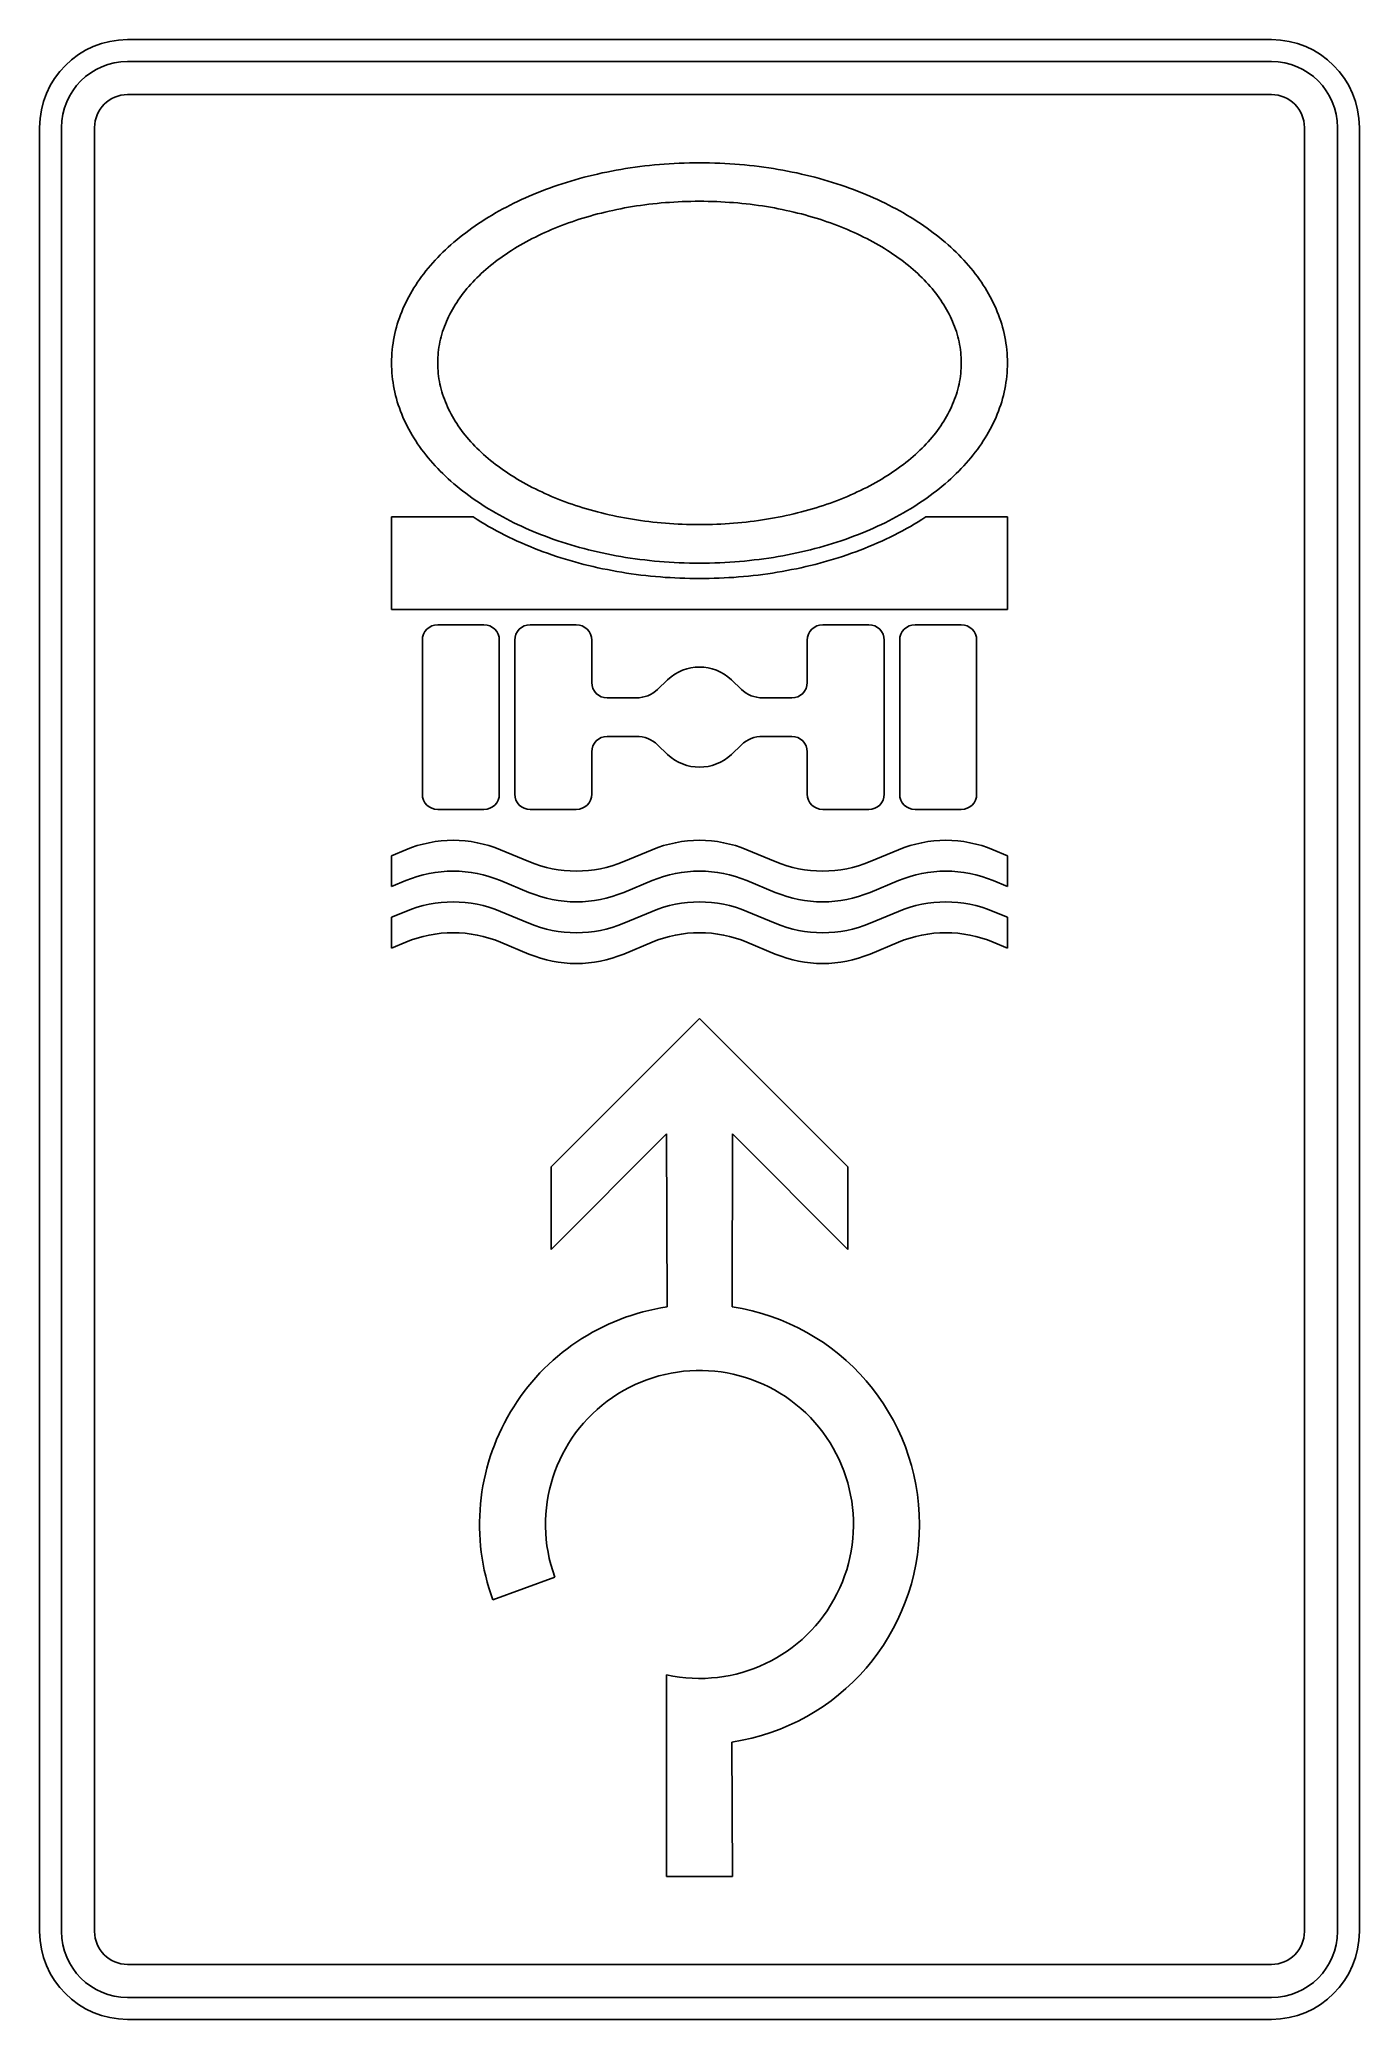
# Model space of a CAD drawing. Extents: x 0 to 600, y 0 to 900.
import ezdxf

# ---------------------------------------------------------------- set-up
doc = ezdxf.new("R2010")
doc.units = 0
doc.header["$LTSCALE"] = 25
doc.linetypes.add('AUSGEZOGEN', pattern=[0])
doc.layers.get('0').update_dxf_attribs({"linetype": 'AUSGEZOGEN'})

msp = doc.modelspace()

# ---------------------------------------------------------------- linework, layer by layer
for p, q in [((40, 900), (560, 900)), ((40, 890), (560, 890)), ((40, 875), (560, 875)), ((0, 40), (0, 860)), ((10, 40), (10, 860)), ((25, 40), (25, 860)), ((575, 860), (575, 40)), ((590, 860), (590, 40)), ((600, 860), (600, 40)), ((247.52, 837.39), (245.51, 836.85)), ((249.56, 837.91), (247.52, 837.39)), ((251.61, 838.42), (249.56, 837.91)), ((253.67, 838.9), (251.61, 838.42)), ((255.75, 839.36), (253.67, 838.9)), ((257.84, 839.8), (255.75, 839.36)), ((259.95, 840.22), (257.84, 839.8)), ((262.07, 840.62), (259.95, 840.22)), ((264.21, 841), (262.07, 840.62)), ((266.36, 841.36), (264.21, 841)), ((268.52, 841.69), (266.36, 841.36)), ((270.69, 842), (268.52, 841.69)), ((272.88, 842.29), (270.69, 842)), ((275.08, 842.56), (272.88, 842.29)), ((277.29, 842.81), (275.08, 842.56)), ((279.51, 843.03), (277.29, 842.81)), ((281.75, 843.23), (279.51, 843.03)), ((283.99, 843.41), (281.75, 843.23)), ((286.25, 843.57), (283.99, 843.41)), ((288.52, 843.7), (286.25, 843.57)), ((290.79, 843.81), (288.52, 843.7)), ((293.08, 843.89), (290.79, 843.81)), ((295.38, 843.95), (293.08, 843.89)), ((297.68, 843.99), (295.38, 843.95)), ((300, 844), (297.68, 843.99)), ((302.32, 843.99), (300, 844)), ((300, 844), (300, 844)), ((304.62, 843.95), (302.32, 843.99)), ((306.92, 843.89), (304.62, 843.95)), ((309.21, 843.81), (306.92, 843.89)), ((311.48, 843.7), (309.21, 843.81)), ((313.75, 843.57), (311.48, 843.7)), ((316.01, 843.41), (313.75, 843.57)), ((318.25, 843.23), (316.01, 843.41)), ((320.49, 843.03), (318.25, 843.23)), ((322.71, 842.81), (320.49, 843.03)), ((324.92, 842.56), (322.71, 842.81)), ((327.12, 842.29), (324.92, 842.56)), ((329.31, 842), (327.12, 842.29)), ((331.48, 841.69), (329.31, 842)), ((333.64, 841.36), (331.48, 841.69)), ((335.79, 841), (333.64, 841.36)), ((337.93, 840.62), (335.79, 841)), ((340.05, 840.22), (337.93, 840.62)), ((342.16, 839.8), (340.05, 840.22)), ((344.25, 839.36), (342.16, 839.8)), ((346.33, 838.9), (344.25, 839.36)), ((348.39, 838.42), (346.33, 838.9)), ((350.44, 837.91), (348.39, 838.42)), ((352.48, 837.39), (350.44, 837.91)), ((354.49, 836.85), (352.48, 837.39)), ((220.83, 828.06), (219.07, 827.26)), ((222.62, 828.85), (220.83, 828.06)), ((224.43, 829.62), (222.62, 828.85)), ((226.25, 830.37), (224.43, 829.62)), ((228.1, 831.1), (226.25, 830.37)), ((229.96, 831.81), (228.1, 831.1)), ((231.84, 832.51), (229.96, 831.81)), ((233.74, 833.18), (231.84, 832.51)), ((235.66, 833.84), (233.74, 833.18)), ((237.6, 834.48), (235.66, 833.84)), ((239.55, 835.1), (237.6, 834.48)), ((241.52, 835.7), (239.55, 835.1)), ((243.5, 836.29), (241.52, 835.7)), ((245.51, 836.85), (243.5, 836.29)), ((356.5, 836.29), (354.49, 836.85)), ((358.48, 835.7), (356.5, 836.29)), ((360.45, 835.1), (358.48, 835.7)), ((362.4, 834.48), (360.45, 835.1)), ((364.34, 833.84), (362.4, 834.48)), ((366.26, 833.18), (364.34, 833.84)), ((368.16, 832.51), (366.26, 833.18)), ((370.04, 831.81), (368.16, 832.51)), ((371.9, 831.1), (370.04, 831.81)), ((373.75, 830.37), (371.9, 831.1)), ((375.57, 829.62), (373.75, 830.37)), ((377.38, 828.85), (375.57, 829.62)), ((379.17, 828.06), (377.38, 828.85)), ((380.93, 827.26), (379.17, 828.06)), ((204.09, 819.29), (202.54, 818.33)), ((205.67, 820.24), (204.09, 819.29)), ((207.27, 821.18), (205.67, 820.24)), ((208.89, 822.09), (207.27, 821.18)), ((210.53, 823), (208.89, 822.09)), ((212.2, 823.88), (210.53, 823)), ((213.88, 824.75), (212.2, 823.88)), ((215.59, 825.61), (213.88, 824.75)), ((217.32, 826.44), (215.59, 825.61)), ((219.07, 827.26), (217.32, 826.44)), ((248.62, 819.31), (246.96, 818.81)), ((250.29, 819.8), (248.62, 819.31)), ((251.98, 820.27), (250.29, 819.8)), ((253.68, 820.72), (251.98, 820.27)), ((255.4, 821.16), (253.68, 820.72)), ((257.12, 821.58), (255.4, 821.16)), ((258.87, 821.99), (257.12, 821.58)), ((260.62, 822.38), (258.87, 821.99)), ((262.39, 822.75), (260.62, 822.38)), ((264.17, 823.11), (262.39, 822.75)), ((265.96, 823.45), (264.17, 823.11)), ((267.76, 823.77), (265.96, 823.45)), ((269.58, 824.08), (267.76, 823.77)), ((271.4, 824.36), (269.58, 824.08)), ((273.24, 824.63), (271.4, 824.36)), ((275.09, 824.89), (273.24, 824.63)), ((276.95, 825.12), (275.09, 824.89)), ((278.82, 825.34), (276.95, 825.12)), ((280.7, 825.54), (278.82, 825.34)), ((282.59, 825.72), (280.7, 825.54)), ((284.49, 825.88), (282.59, 825.72)), ((286.4, 826.02), (284.49, 825.88)), ((288.31, 826.15), (286.4, 826.02)), ((290.24, 826.26), (288.31, 826.15)), ((292.18, 826.34), (290.24, 826.26)), ((294.12, 826.41), (292.18, 826.34)), ((296.07, 826.46), (294.12, 826.41)), ((298.03, 826.49), (296.07, 826.46)), ((300, 826.5), (298.03, 826.49)), ((301.97, 826.49), (300, 826.5)), ((300, 826.5), (300, 826.5)), ((303.93, 826.46), (301.97, 826.49)), ((305.88, 826.41), (303.93, 826.46)), ((307.82, 826.34), (305.88, 826.41)), ((309.76, 826.26), (307.82, 826.34)), ((311.69, 826.15), (309.76, 826.26)), ((313.6, 826.02), (311.69, 826.15)), ((315.51, 825.88), (313.6, 826.02)), ((317.41, 825.72), (315.51, 825.88)), ((319.3, 825.54), (317.41, 825.72)), ((321.18, 825.34), (319.3, 825.54)), ((323.05, 825.12), (321.18, 825.34)), ((324.91, 824.89), (323.05, 825.12)), ((326.76, 824.63), (324.91, 824.89)), ((328.6, 824.36), (326.76, 824.63)), ((330.42, 824.08), (328.6, 824.36)), ((332.24, 823.77), (330.42, 824.08)), ((334.04, 823.45), (332.24, 823.77)), ((335.83, 823.11), (334.04, 823.45)), ((337.61, 822.75), (335.83, 823.11)), ((339.38, 822.38), (337.61, 822.75)), ((341.13, 821.99), (339.38, 822.38)), ((342.88, 821.58), (341.13, 821.99)), ((344.6, 821.16), (342.88, 821.58)), ((346.32, 820.72), (344.6, 821.16)), ((348.02, 820.27), (346.32, 820.72)), ((349.71, 819.8), (348.02, 820.27)), ((351.38, 819.31), (349.71, 819.8)), ((353.04, 818.81), (351.38, 819.31)), ((382.68, 826.44), (380.93, 827.26)), ((384.41, 825.61), (382.68, 826.44)), ((386.12, 824.75), (384.41, 825.61)), ((387.8, 823.88), (386.12, 824.75)), ((389.47, 823), (387.8, 823.88)), ((391.11, 822.09), (389.47, 823)), ((392.73, 821.18), (391.11, 822.09)), ((394.33, 820.24), (392.73, 821.18)), ((395.91, 819.29), (394.33, 820.24)), ((397.46, 818.33), (395.91, 819.29)), ((190.95, 810.07), (189.61, 808.98)), ((192.31, 811.15), (190.95, 810.07)), ((193.7, 812.22), (192.31, 811.15)), ((195.11, 813.28), (193.7, 812.22)), ((196.55, 814.32), (195.11, 813.28)), ((198.01, 815.34), (196.55, 814.32)), ((199.5, 816.35), (198.01, 815.34)), ((201.01, 817.35), (199.5, 816.35)), ((202.54, 818.33), (201.01, 817.35)), ((225.37, 810.25), (223.95, 809.54)), ((226.8, 810.95), (225.37, 810.25)), ((228.25, 811.64), (226.8, 810.95)), ((229.72, 812.32), (228.25, 811.64)), ((231.21, 812.98), (229.72, 812.32)), ((232.71, 813.63), (231.21, 812.98)), ((234.23, 814.26), (232.71, 813.63)), ((235.76, 814.88), (234.23, 814.26)), ((237.32, 815.49), (235.76, 814.88)), ((238.88, 816.08), (237.32, 815.49)), ((240.47, 816.66), (238.88, 816.08)), ((242.07, 817.22), (240.47, 816.66)), ((243.68, 817.76), (242.07, 817.22)), ((245.31, 818.3), (243.68, 817.76)), ((246.96, 818.81), (245.31, 818.3)), ((354.69, 818.3), (353.04, 818.81)), ((356.32, 817.76), (354.69, 818.3)), ((357.93, 817.22), (356.32, 817.76)), ((359.53, 816.66), (357.93, 817.22)), ((361.12, 816.08), (359.53, 816.66)), ((362.68, 815.49), (361.12, 816.08)), ((364.24, 814.88), (362.68, 815.49)), ((365.77, 814.26), (364.24, 814.88)), ((367.29, 813.63), (365.77, 814.26)), ((368.79, 812.98), (367.29, 813.63)), ((370.28, 812.32), (368.79, 812.98)), ((371.75, 811.64), (370.28, 812.32)), ((373.2, 810.95), (371.75, 811.64)), ((374.63, 810.25), (373.2, 810.95)), ((376.05, 809.54), (374.63, 810.25)), ((398.99, 817.35), (397.46, 818.33)), ((400.5, 816.35), (398.99, 817.35)), ((401.99, 815.34), (400.5, 816.35)), ((403.45, 814.32), (401.99, 815.34)), ((404.89, 813.28), (403.45, 814.32)), ((406.3, 812.22), (404.89, 813.28)), ((407.69, 811.15), (406.3, 812.22)), ((409.05, 810.07), (407.69, 811.15)), ((410.39, 808.98), (409.05, 810.07)), ((182.13, 802.12), (180.98, 800.93)), ((183.31, 803.3), (182.13, 802.12)), ((184.52, 804.46), (183.31, 803.3)), ((185.75, 805.61), (184.52, 804.46)), ((187.01, 806.74), (185.75, 805.61)), ((188.3, 807.87), (187.01, 806.74)), ((189.61, 808.98), (188.3, 807.87)), ((210.85, 801.68), (209.65, 800.83)), ((212.07, 802.52), (210.85, 801.68)), ((213.31, 803.35), (212.07, 802.52)), ((214.57, 804.17), (213.31, 803.35)), ((215.85, 804.97), (214.57, 804.17)), ((217.16, 805.76), (215.85, 804.97)), ((218.48, 806.54), (217.16, 805.76)), ((219.82, 807.31), (218.48, 806.54)), ((221.18, 808.07), (219.82, 807.31)), ((222.56, 808.81), (221.18, 808.07)), ((223.95, 809.54), (222.56, 808.81)), ((377.44, 808.81), (376.05, 809.54)), ((378.82, 808.07), (377.44, 808.81)), ((380.18, 807.31), (378.82, 808.07)), ((381.52, 806.54), (380.18, 807.31)), ((382.84, 805.76), (381.52, 806.54)), ((384.15, 804.97), (382.84, 805.76)), ((385.43, 804.17), (384.15, 804.97)), ((386.69, 803.35), (385.43, 804.17)), ((387.93, 802.52), (386.69, 803.35)), ((389.15, 801.68), (387.93, 802.52)), ((390.35, 800.83), (389.15, 801.68)), ((411.7, 807.87), (410.39, 808.98)), ((412.99, 806.74), (411.7, 807.87)), ((414.25, 805.61), (412.99, 806.74)), ((415.48, 804.46), (414.25, 805.61)), ((416.69, 803.3), (415.48, 804.46)), ((417.87, 802.12), (416.69, 803.3)), ((419.02, 800.93), (417.87, 802.12)), ((173.69, 792.29), (172.76, 791.01)), ((174.64, 793.56), (173.69, 792.29)), ((175.63, 794.82), (174.64, 793.56)), ((176.64, 796.07), (175.63, 794.82)), ((177.68, 797.3), (176.64, 796.07)), ((178.75, 798.52), (177.68, 797.3)), ((179.85, 799.74), (178.75, 798.52)), ((180.98, 800.93), (179.85, 799.74)), ((199.81, 792.68), (198.83, 791.72)), ((200.81, 793.62), (199.81, 792.68)), ((201.84, 794.56), (200.81, 793.62)), ((202.89, 795.49), (201.84, 794.56)), ((203.96, 796.41), (202.89, 795.49)), ((205.05, 797.31), (203.96, 796.41)), ((206.17, 798.21), (205.05, 797.31)), ((207.31, 799.1), (206.17, 798.21)), ((208.47, 799.97), (207.31, 799.1)), ((209.65, 800.83), (208.47, 799.97)), ((391.53, 799.97), (390.35, 800.83)), ((392.69, 799.1), (391.53, 799.97)), ((393.83, 798.21), (392.69, 799.1)), ((394.95, 797.31), (393.83, 798.21)), ((396.04, 796.41), (394.95, 797.31)), ((397.11, 795.49), (396.04, 796.41)), ((398.16, 794.56), (397.11, 795.49)), ((399.19, 793.62), (398.16, 794.56)), ((400.19, 792.68), (399.19, 793.62)), ((401.17, 791.72), (400.19, 792.68)), ((420.15, 799.74), (419.02, 800.93)), ((421.25, 798.52), (420.15, 799.74)), ((422.32, 797.3), (421.25, 798.52)), ((423.36, 796.07), (422.32, 797.3)), ((424.37, 794.82), (423.36, 796.07)), ((425.36, 793.56), (424.37, 794.82)), ((426.31, 792.29), (425.36, 793.56)), ((427.24, 791.01), (426.31, 792.29)), ((167.85, 783.11), (167.14, 781.76)), ((168.59, 784.46), (167.85, 783.11)), ((169.36, 785.79), (168.59, 784.46)), ((170.17, 787.11), (169.36, 785.79)), ((171, 788.42), (170.17, 787.11)), ((171.87, 789.72), (171, 788.42)), ((172.76, 791.01), (171.87, 789.72)), ((191.85, 783.7), (191.09, 782.66)), ((192.63, 784.74), (191.85, 783.7)), ((193.45, 785.76), (192.63, 784.74)), ((194.28, 786.78), (193.45, 785.76)), ((195.14, 787.78), (194.28, 786.78)), ((196.03, 788.78), (195.14, 787.78)), ((196.94, 789.77), (196.03, 788.78)), ((197.87, 790.75), (196.94, 789.77)), ((198.83, 791.72), (197.87, 790.75)), ((402.13, 790.75), (401.17, 791.72)), ((403.06, 789.77), (402.13, 790.75)), ((403.97, 788.78), (403.06, 789.77)), ((404.86, 787.78), (403.97, 788.78)), ((405.72, 786.78), (404.86, 787.78)), ((406.55, 785.76), (405.72, 786.78)), ((407.37, 784.74), (406.55, 785.76)), ((408.15, 783.7), (407.37, 784.74)), ((408.91, 782.66), (408.15, 783.7)), ((428.13, 789.72), (427.24, 791.01)), ((429, 788.42), (428.13, 789.72)), ((429.83, 787.11), (429, 788.42)), ((430.64, 785.79), (429.83, 787.11)), ((431.41, 784.46), (430.64, 785.79)), ((432.15, 783.11), (431.41, 784.46)), ((432.86, 781.76), (432.15, 783.11)), ((164.07, 774.87), (163.55, 773.46)), ((164.62, 776.26), (164.07, 774.87)), ((165.2, 777.65), (164.62, 776.26)), ((165.81, 779.03), (165.2, 777.65)), ((166.46, 780.4), (165.81, 779.03)), ((167.14, 781.76), (166.46, 780.4)), ((185.94, 774.03), (185.42, 772.91)), ((186.49, 775.13), (185.94, 774.03)), ((187.07, 776.23), (186.49, 775.13)), ((187.67, 777.32), (187.07, 776.23)), ((188.3, 778.41), (187.67, 777.32)), ((188.96, 779.48), (188.3, 778.41)), ((189.64, 780.55), (188.96, 779.48)), ((190.35, 781.61), (189.64, 780.55)), ((191.09, 782.66), (190.35, 781.61)), ((409.65, 781.61), (408.91, 782.66)), ((410.36, 780.55), (409.65, 781.61)), ((411.04, 779.48), (410.36, 780.55)), ((411.7, 778.41), (411.04, 779.48)), ((412.33, 777.32), (411.7, 778.41)), ((412.93, 776.23), (412.33, 777.32)), ((413.51, 775.13), (412.93, 776.23)), ((414.06, 774.03), (413.51, 775.13)), ((414.58, 772.91), (414.06, 774.03)), ((433.54, 780.4), (432.86, 781.76)), ((434.19, 779.03), (433.54, 780.4)), ((434.8, 777.65), (434.19, 779.03)), ((435.38, 776.26), (434.8, 777.65)), ((435.93, 774.87), (435.38, 776.26)), ((436.45, 773.46), (435.93, 774.87)), ((161.49, 766.32), (161.18, 764.86)), ((161.83, 767.76), (161.49, 766.32)), ((162.21, 769.2), (161.83, 767.76)), ((162.62, 770.63), (162.21, 769.2)), ((163.07, 772.05), (162.62, 770.63)), ((163.55, 773.46), (163.07, 772.05)), ((182.88, 766.08), (182.56, 764.92)), ((183.23, 767.24), (182.88, 766.08)), ((183.61, 768.39), (183.23, 767.24)), ((184.02, 769.53), (183.61, 768.39)), ((184.46, 770.66), (184.02, 769.53)), ((184.92, 771.79), (184.46, 770.66)), ((185.42, 772.91), (184.92, 771.79)), ((415.08, 771.79), (414.58, 772.91)), ((415.54, 770.66), (415.08, 771.79)), ((415.98, 769.53), (415.54, 770.66)), ((416.39, 768.39), (415.98, 769.53)), ((416.77, 767.24), (416.39, 768.39)), ((417.12, 766.08), (416.77, 767.24)), ((417.44, 764.92), (417.12, 766.08)), ((436.93, 772.05), (436.45, 773.46)), ((437.38, 770.63), (436.93, 772.05)), ((437.79, 769.2), (437.38, 770.63)), ((438.17, 767.76), (437.79, 769.2)), ((438.51, 766.32), (438.17, 767.76)), ((438.82, 764.86), (438.51, 766.32)), ((160.07, 756), (160.02, 754.5)), ((160.17, 757.5), (160.07, 756)), ((160.3, 758.98), (160.17, 757.5)), ((160.46, 760.46), (160.3, 758.98)), ((160.67, 761.94), (160.46, 760.46)), ((160.9, 763.4), (160.67, 761.94)), ((161.18, 764.86), (160.9, 763.4)), ((181.14, 756.63), (181.06, 755.43)), ((181.25, 757.83), (181.14, 756.63)), ((181.39, 759.03), (181.25, 757.83)), ((181.57, 760.22), (181.39, 759.03)), ((181.77, 761.4), (181.57, 760.22)), ((182, 762.58), (181.77, 761.4)), ((182.26, 763.75), (182, 762.58)), ((182.56, 764.92), (182.26, 763.75)), ((417.74, 763.75), (417.44, 764.92)), ((418, 762.58), (417.74, 763.75)), ((418.23, 761.4), (418, 762.58)), ((418.43, 760.22), (418.23, 761.4)), ((418.61, 759.03), (418.43, 760.22)), ((418.75, 757.83), (418.61, 759.03)), ((418.86, 756.63), (418.75, 757.83)), ((418.94, 755.43), (418.86, 756.63)), ((439.1, 763.4), (438.82, 764.86)), ((439.33, 761.94), (439.1, 763.4)), ((439.54, 760.46), (439.33, 761.94)), ((439.7, 758.98), (439.54, 760.46)), ((439.83, 757.5), (439.7, 758.98)), ((439.93, 756), (439.83, 757.5)), ((439.98, 754.5), (439.93, 756)), ((160.02, 754.5), (160, 753)), ((160, 753), (160, 753)), ((160, 753), (160.02, 751.5)), ((160.02, 751.5), (160.07, 750)), ((160.07, 750), (160.17, 748.5)), ((160.17, 748.5), (160.3, 747.02)), ((160.3, 747.02), (160.46, 745.54)), ((181.02, 754.22), (181, 753)), ((181, 753), (181, 753)), ((181, 753), (181.02, 751.78)), ((181.06, 755.43), (181.02, 754.22)), ((181.02, 751.78), (181.06, 750.57)), ((181.06, 750.57), (181.14, 749.37)), ((181.14, 749.37), (181.25, 748.17)), ((181.25, 748.17), (181.39, 746.97)), ((418.61, 746.97), (418.75, 748.17)), ((418.75, 748.17), (418.86, 749.37)), ((418.86, 749.37), (418.94, 750.57)), ((418.98, 754.22), (418.94, 755.43)), ((418.94, 750.57), (418.98, 751.78)), ((419, 753), (418.98, 754.22)), ((418.98, 751.78), (419, 753)), ((439.54, 745.54), (439.7, 747.02)), ((439.7, 747.02), (439.83, 748.5)), ((439.83, 748.5), (439.93, 750)), ((439.93, 750), (439.98, 751.5)), ((440, 753), (439.98, 754.5)), ((439.98, 751.5), (440, 753)), ((160.46, 745.54), (160.67, 744.06)), ((160.67, 744.06), (160.9, 742.6)), ((160.9, 742.6), (161.18, 741.14)), ((161.18, 741.14), (161.49, 739.68)), ((161.49, 739.68), (161.83, 738.24)), ((161.83, 738.24), (162.21, 736.8)), ((181.39, 746.97), (181.57, 745.78)), ((181.57, 745.78), (181.77, 744.6)), ((181.77, 744.6), (182, 743.42)), ((182, 743.42), (182.26, 742.24)), ((182.26, 742.24), (182.56, 741.08)), ((182.56, 741.08), (182.88, 739.92)), ((182.88, 739.92), (183.23, 738.76)), ((183.23, 738.76), (183.61, 737.61)), ((416.39, 737.61), (416.77, 738.76)), ((416.77, 738.76), (417.12, 739.92)), ((417.12, 739.92), (417.44, 741.08)), ((417.44, 741.08), (417.74, 742.24)), ((417.74, 742.24), (418, 743.42)), ((418, 743.42), (418.23, 744.6)), ((418.23, 744.6), (418.43, 745.78)), ((418.43, 745.78), (418.61, 746.97)), ((437.79, 736.8), (438.17, 738.24)), ((438.17, 738.24), (438.51, 739.68)), ((438.51, 739.68), (438.82, 741.14)), ((438.82, 741.14), (439.1, 742.6)), ((439.1, 742.6), (439.33, 744.06)), ((439.33, 744.06), (439.54, 745.54)), ((162.21, 736.8), (162.62, 735.37)), ((162.62, 735.37), (163.07, 733.95)), ((163.07, 733.95), (163.55, 732.54)), ((163.55, 732.54), (164.07, 731.13)), ((164.07, 731.13), (164.62, 729.73)), ((164.62, 729.73), (165.2, 728.35)), ((183.61, 737.61), (184.02, 736.47)), ((184.02, 736.47), (184.46, 735.34)), ((184.46, 735.34), (184.92, 734.21)), ((184.92, 734.21), (185.42, 733.09)), ((185.42, 733.09), (185.94, 731.97)), ((185.94, 731.97), (186.49, 730.87)), ((186.49, 730.87), (187.07, 729.77)), ((187.07, 729.77), (187.67, 728.68)), ((412.33, 728.68), (412.93, 729.77)), ((412.93, 729.77), (413.51, 730.87)), ((413.51, 730.87), (414.06, 731.97)), ((414.06, 731.97), (414.58, 733.09)), ((414.58, 733.09), (415.08, 734.21)), ((415.08, 734.21), (415.54, 735.34)), ((415.54, 735.34), (415.98, 736.47)), ((415.98, 736.47), (416.39, 737.61)), ((434.8, 728.35), (435.38, 729.73)), ((435.38, 729.73), (435.93, 731.13)), ((435.93, 731.13), (436.45, 732.54)), ((436.45, 732.54), (436.93, 733.95)), ((436.93, 733.95), (437.38, 735.37)), ((437.38, 735.37), (437.79, 736.8)), ((165.2, 728.35), (165.81, 726.97)), ((165.81, 726.97), (166.46, 725.6)), ((166.46, 725.6), (167.14, 724.24)), ((167.14, 724.24), (167.85, 722.89)), ((167.85, 722.89), (168.59, 721.54)), ((168.59, 721.54), (169.36, 720.21)), ((169.36, 720.21), (170.17, 718.89)), ((187.67, 728.68), (188.3, 727.59)), ((188.3, 727.59), (188.96, 726.52)), ((188.96, 726.52), (189.64, 725.45)), ((189.64, 725.45), (190.35, 724.39)), ((190.35, 724.39), (191.09, 723.34)), ((191.09, 723.34), (191.85, 722.3)), ((191.85, 722.3), (192.63, 721.26)), ((192.63, 721.26), (193.45, 720.24)), ((193.45, 720.24), (194.28, 719.22)), ((405.72, 719.22), (406.55, 720.24)), ((406.55, 720.24), (407.37, 721.26)), ((407.37, 721.26), (408.15, 722.3)), ((408.15, 722.3), (408.91, 723.34)), ((408.91, 723.34), (409.65, 724.39)), ((409.65, 724.39), (410.36, 725.45)), ((410.36, 725.45), (411.04, 726.52)), ((411.04, 726.52), (411.7, 727.59)), ((411.7, 727.59), (412.33, 728.68)), ((429.83, 718.89), (430.64, 720.21)), ((430.64, 720.21), (431.41, 721.54)), ((431.41, 721.54), (432.15, 722.89)), ((432.15, 722.89), (432.86, 724.24)), ((432.86, 724.24), (433.54, 725.6)), ((433.54, 725.6), (434.19, 726.97)), ((434.19, 726.97), (434.8, 728.35)), ((170.17, 718.89), (171, 717.58)), ((171, 717.58), (171.87, 716.28)), ((171.87, 716.28), (172.76, 714.99)), ((172.76, 714.99), (173.69, 713.71)), ((173.69, 713.71), (174.64, 712.44)), ((174.64, 712.44), (175.63, 711.18)), ((175.63, 711.18), (176.64, 709.93)), ((194.28, 719.22), (195.14, 718.22)), ((195.14, 718.22), (196.03, 717.22)), ((196.03, 717.22), (196.94, 716.23)), ((196.94, 716.23), (197.87, 715.25)), ((197.87, 715.25), (198.83, 714.28)), ((198.83, 714.28), (199.81, 713.32)), ((199.81, 713.32), (200.81, 712.38)), ((200.81, 712.38), (201.84, 711.44)), ((201.84, 711.44), (202.89, 710.51)), ((397.11, 710.51), (398.16, 711.44)), ((398.16, 711.44), (399.19, 712.38)), ((399.19, 712.38), (400.19, 713.32)), ((400.19, 713.32), (401.17, 714.28)), ((401.17, 714.28), (402.13, 715.25)), ((402.13, 715.25), (403.06, 716.23)), ((403.06, 716.23), (403.97, 717.22)), ((403.97, 717.22), (404.86, 718.22)), ((404.86, 718.22), (405.72, 719.22)), ((423.36, 709.93), (424.37, 711.18)), ((424.37, 711.18), (425.36, 712.44)), ((425.36, 712.44), (426.31, 713.71)), ((426.31, 713.71), (427.24, 714.99)), ((427.24, 714.99), (428.13, 716.28)), ((428.13, 716.28), (429, 717.58)), ((429, 717.58), (429.83, 718.89)), ((176.64, 709.93), (177.68, 708.7)), ((177.68, 708.7), (178.75, 707.48)), ((178.75, 707.48), (179.85, 706.26)), ((179.85, 706.26), (180.98, 705.06)), ((180.98, 705.06), (182.13, 703.88)), ((182.13, 703.88), (183.31, 702.7)), ((183.31, 702.7), (184.52, 701.54)), ((202.89, 710.51), (203.96, 709.59)), ((203.96, 709.59), (205.05, 708.68)), ((205.05, 708.68), (206.17, 707.79)), ((206.17, 707.79), (207.31, 706.9)), ((207.31, 706.9), (208.47, 706.03)), ((208.47, 706.03), (209.65, 705.17)), ((209.65, 705.17), (210.85, 704.32)), ((210.85, 704.32), (212.07, 703.48)), ((212.07, 703.48), (213.31, 702.65)), ((213.31, 702.65), (214.57, 701.83)), ((385.43, 701.83), (386.69, 702.65)), ((386.69, 702.65), (387.93, 703.48)), ((387.93, 703.48), (389.15, 704.32)), ((389.15, 704.32), (390.35, 705.17)), ((390.35, 705.17), (391.53, 706.03)), ((391.53, 706.03), (392.69, 706.9)), ((392.69, 706.9), (393.83, 707.79)), ((393.83, 707.79), (394.95, 708.68)), ((394.95, 708.68), (396.04, 709.59)), ((396.04, 709.59), (397.11, 710.51)), ((415.48, 701.54), (416.69, 702.7)), ((416.69, 702.7), (417.87, 703.88)), ((417.87, 703.88), (419.02, 705.06)), ((419.02, 705.06), (420.15, 706.26)), ((420.15, 706.26), (421.25, 707.48)), ((421.25, 707.48), (422.32, 708.7)), ((422.32, 708.7), (423.36, 709.93)), ((184.52, 701.54), (185.75, 700.39)), ((185.75, 700.39), (187.01, 699.26)), ((187.01, 699.26), (188.3, 698.13)), ((188.3, 698.13), (189.61, 697.02)), ((189.61, 697.02), (190.95, 695.93)), ((190.95, 695.93), (192.31, 694.85)), ((192.31, 694.85), (193.7, 693.78)), ((193.7, 693.78), (195.11, 692.72)), ((214.57, 701.83), (215.85, 701.03)), ((215.85, 701.03), (217.16, 700.24)), ((217.16, 700.24), (218.48, 699.46)), ((218.48, 699.46), (219.82, 698.69)), ((219.82, 698.69), (221.18, 697.93)), ((221.18, 697.93), (222.56, 697.19)), ((222.56, 697.19), (223.95, 696.46)), ((223.95, 696.46), (225.37, 695.75)), ((225.37, 695.75), (226.8, 695.05)), ((226.8, 695.05), (228.25, 694.36)), ((228.25, 694.36), (229.72, 693.68)), ((229.72, 693.68), (231.21, 693.02)), ((231.21, 693.02), (232.71, 692.37)), ((367.29, 692.37), (368.79, 693.02)), ((368.79, 693.02), (370.28, 693.68)), ((370.28, 693.68), (371.75, 694.36)), ((371.75, 694.36), (373.2, 695.05)), ((373.2, 695.05), (374.63, 695.75)), ((374.63, 695.75), (376.05, 696.46)), ((376.05, 696.46), (377.44, 697.19)), ((377.44, 697.19), (378.82, 697.93)), ((378.82, 697.93), (380.18, 698.69)), ((380.18, 698.69), (381.52, 699.46)), ((381.52, 699.46), (382.84, 700.24)), ((382.84, 700.24), (384.15, 701.03)), ((384.15, 701.03), (385.43, 701.83)), ((404.89, 692.72), (406.3, 693.78)), ((406.3, 693.78), (407.69, 694.85)), ((407.69, 694.85), (409.05, 695.93)), ((409.05, 695.93), (410.39, 697.02)), ((410.39, 697.02), (411.7, 698.13)), ((411.7, 698.13), (412.99, 699.26)), ((412.99, 699.26), (414.25, 700.39)), ((414.25, 700.39), (415.48, 701.54)), ((195.11, 692.72), (196.55, 691.68)), ((196.55, 691.68), (198.01, 690.66)), ((198.01, 690.66), (199.5, 689.65)), ((199.5, 689.65), (201.01, 688.65)), ((201.01, 688.65), (202.54, 687.67)), ((202.54, 687.67), (204.09, 686.71)), ((204.09, 686.71), (205.67, 685.76)), ((205.67, 685.76), (207.27, 684.82)), ((207.27, 684.82), (208.89, 683.91)), ((232.71, 692.37), (234.23, 691.74)), ((234.23, 691.74), (235.76, 691.12)), ((235.76, 691.12), (237.32, 690.51)), ((237.32, 690.51), (238.88, 689.92)), ((238.88, 689.92), (240.47, 689.34)), ((240.47, 689.34), (242.07, 688.78)), ((242.07, 688.78), (243.68, 688.24)), ((243.68, 688.24), (245.31, 687.7)), ((245.31, 687.7), (246.96, 687.19)), ((246.96, 687.19), (248.62, 686.69)), ((248.62, 686.69), (250.29, 686.2)), ((250.29, 686.2), (251.98, 685.73)), ((251.98, 685.73), (253.68, 685.28)), ((253.68, 685.28), (255.4, 684.84)), ((255.4, 684.84), (257.12, 684.42)), ((257.12, 684.42), (258.87, 684.01)), ((258.87, 684.01), (260.62, 683.62)), ((339.38, 683.62), (341.13, 684.01)), ((341.13, 684.01), (342.88, 684.42)), ((342.88, 684.42), (344.6, 684.84)), ((344.6, 684.84), (346.32, 685.28)), ((346.32, 685.28), (348.02, 685.73)), ((348.02, 685.73), (349.71, 686.2)), ((349.71, 686.2), (351.38, 686.69)), ((351.38, 686.69), (353.04, 687.19)), ((353.04, 687.19), (354.69, 687.7)), ((354.69, 687.7), (356.32, 688.24)), ((356.32, 688.24), (357.93, 688.78)), ((357.93, 688.78), (359.53, 689.34)), ((359.53, 689.34), (361.12, 689.92)), ((361.12, 689.92), (362.68, 690.51)), ((362.68, 690.51), (364.24, 691.12)), ((364.24, 691.12), (365.77, 691.74)), ((365.77, 691.74), (367.29, 692.37)), ((391.11, 683.91), (392.73, 684.82)), ((392.73, 684.82), (394.33, 685.76)), ((394.33, 685.76), (395.91, 686.71)), ((395.91, 686.71), (397.46, 687.67)), ((397.46, 687.67), (398.99, 688.65)), ((398.99, 688.65), (400.5, 689.65)), ((400.5, 689.65), (401.99, 690.66)), ((401.99, 690.66), (403.45, 691.68)), ((403.45, 691.68), (404.89, 692.72)), ((160, 641), (160, 683)), ((160, 683), (197.12, 683)), ((197.12, 683), (198.85, 681.89)), ((198.85, 681.89), (200.59, 680.8)), ((200.59, 680.8), (202.36, 679.74)), ((202.36, 679.74), (204.14, 678.7)), ((204.14, 678.7), (205.94, 677.68)), ((205.94, 677.68), (207.76, 676.68)), ((207.76, 676.68), (209.6, 675.71)), ((208.89, 683.91), (210.53, 683)), ((209.6, 675.71), (211.46, 674.76)), ((210.53, 683), (212.2, 682.12)), ((212.2, 682.12), (213.88, 681.25)), ((213.88, 681.25), (215.59, 680.39)), ((215.59, 680.39), (217.32, 679.56)), ((217.32, 679.56), (219.07, 678.74)), ((219.07, 678.74), (220.83, 677.94)), ((220.83, 677.94), (222.62, 677.15)), ((222.62, 677.15), (224.43, 676.38)), ((224.43, 676.38), (226.25, 675.63)), ((226.25, 675.63), (228.1, 674.9)), ((260.62, 683.62), (262.39, 683.25)), ((262.39, 683.25), (264.17, 682.89)), ((264.17, 682.89), (265.96, 682.55)), ((265.96, 682.55), (267.76, 682.23)), ((267.76, 682.23), (269.58, 681.92)), ((269.58, 681.92), (271.4, 681.64)), ((271.4, 681.64), (273.24, 681.37)), ((273.24, 681.37), (275.09, 681.11)), ((275.09, 681.11), (276.95, 680.88)), ((276.95, 680.88), (278.82, 680.66)), ((278.82, 680.66), (280.7, 680.46)), ((280.7, 680.46), (282.59, 680.28)), ((282.59, 680.28), (284.49, 680.12)), ((284.49, 680.12), (286.4, 679.97)), ((286.4, 679.97), (288.31, 679.85)), ((288.31, 679.85), (290.24, 679.74)), ((290.24, 679.74), (292.18, 679.66)), ((292.18, 679.66), (294.12, 679.59)), ((294.12, 679.59), (296.07, 679.54)), ((296.07, 679.54), (298.03, 679.51)), ((298.03, 679.51), (300, 679.5)), ((300, 679.5), (301.97, 679.51)), ((300, 679.5), (300, 679.5)), ((301.97, 679.51), (303.93, 679.54)), ((303.93, 679.54), (305.88, 679.59)), ((305.88, 679.59), (307.82, 679.66)), ((307.82, 679.66), (309.76, 679.74)), ((309.76, 679.74), (311.69, 679.85)), ((311.69, 679.85), (313.6, 679.97)), ((313.6, 679.97), (315.51, 680.12)), ((315.51, 680.12), (317.41, 680.28)), ((317.41, 680.28), (319.3, 680.46)), ((319.3, 680.46), (321.18, 680.66)), ((321.18, 680.66), (323.05, 680.88)), ((323.05, 680.88), (324.91, 681.11)), ((324.91, 681.11), (326.76, 681.37)), ((326.76, 681.37), (328.6, 681.64)), ((328.6, 681.64), (330.42, 681.92)), ((330.42, 681.92), (332.24, 682.23)), ((332.24, 682.23), (334.04, 682.55)), ((334.04, 682.55), (335.83, 682.89)), ((335.83, 682.89), (337.61, 683.25)), ((337.61, 683.25), (339.38, 683.62)), ((371.9, 674.9), (373.75, 675.63)), ((373.75, 675.63), (375.57, 676.38)), ((375.57, 676.38), (377.38, 677.15)), ((377.38, 677.15), (379.17, 677.94)), ((379.17, 677.94), (380.93, 678.74)), ((380.93, 678.74), (382.68, 679.56)), ((382.68, 679.56), (384.41, 680.39)), ((384.41, 680.39), (386.12, 681.25)), ((386.12, 681.25), (387.8, 682.12)), ((387.8, 682.12), (389.47, 683)), ((388.54, 674.76), (390.4, 675.71)), ((389.47, 683), (391.11, 683.91)), ((390.4, 675.71), (392.24, 676.68)), ((392.24, 676.68), (394.06, 677.68)), ((394.06, 677.68), (395.86, 678.7)), ((395.86, 678.7), (397.64, 679.74)), ((397.64, 679.74), (399.41, 680.8)), ((399.41, 680.8), (401.15, 681.89)), ((401.15, 681.89), (402.88, 683)), ((402.88, 683), (440, 683)), ((440, 683), (440, 641)), ((211.46, 674.76), (213.34, 673.83)), ((213.34, 673.83), (215.23, 672.92)), ((215.23, 672.92), (217.14, 672.04)), ((217.14, 672.04), (219.06, 671.17)), ((219.06, 671.17), (221, 670.33)), ((221, 670.33), (222.95, 669.52)), ((222.95, 669.52), (224.92, 668.72)), ((224.92, 668.72), (226.91, 667.95)), ((226.91, 667.95), (228.91, 667.2)), ((228.1, 674.9), (229.96, 674.19)), ((228.91, 667.2), (230.92, 666.47)), ((229.96, 674.19), (231.84, 673.49)), ((230.92, 666.47), (232.94, 665.76)), ((231.84, 673.49), (233.74, 672.82)), ((233.74, 672.82), (235.66, 672.16)), ((235.66, 672.16), (237.6, 671.52)), ((237.6, 671.52), (239.55, 670.9)), ((239.55, 670.9), (241.52, 670.3)), ((241.52, 670.3), (243.5, 669.71)), ((243.5, 669.71), (245.51, 669.15)), ((245.51, 669.15), (247.52, 668.61)), ((247.52, 668.61), (249.56, 668.09)), ((249.56, 668.09), (251.61, 667.58)), ((251.61, 667.58), (253.67, 667.1)), ((253.67, 667.1), (255.75, 666.64)), ((255.75, 666.64), (257.84, 666.2)), ((257.84, 666.2), (259.95, 665.78)), ((340.05, 665.78), (342.16, 666.2)), ((342.16, 666.2), (344.25, 666.64)), ((344.25, 666.64), (346.33, 667.1)), ((346.33, 667.1), (348.39, 667.58)), ((348.39, 667.58), (350.44, 668.09)), ((350.44, 668.09), (352.48, 668.61)), ((352.48, 668.61), (354.49, 669.15)), ((354.49, 669.15), (356.5, 669.71)), ((356.5, 669.71), (358.48, 670.3)), ((358.48, 670.3), (360.45, 670.9)), ((360.45, 670.9), (362.4, 671.52)), ((362.4, 671.52), (364.34, 672.16)), ((364.34, 672.16), (366.26, 672.82)), ((366.26, 672.82), (368.16, 673.49)), ((367.06, 665.76), (369.08, 666.47)), ((368.16, 673.49), (370.04, 674.19)), ((369.08, 666.47), (371.09, 667.2)), ((370.04, 674.19), (371.9, 674.9)), ((371.09, 667.2), (373.09, 667.95)), ((373.09, 667.95), (375.08, 668.72)), ((375.08, 668.72), (377.05, 669.52)), ((377.05, 669.52), (379, 670.33)), ((379, 670.33), (380.94, 671.17)), ((380.94, 671.17), (382.86, 672.04)), ((382.86, 672.04), (384.77, 672.92)), ((384.77, 672.92), (386.66, 673.83)), ((386.66, 673.83), (388.54, 674.76)), ((232.94, 665.76), (234.98, 665.08)), ((234.98, 665.08), (237.03, 664.42)), ((237.03, 664.42), (239.09, 663.78)), ((239.09, 663.78), (241.17, 663.16)), ((241.17, 663.16), (243.25, 662.57)), ((243.25, 662.57), (245.35, 662)), ((245.35, 662), (247.45, 661.45)), ((247.45, 661.45), (249.57, 660.92)), ((249.57, 660.92), (251.69, 660.42)), ((251.69, 660.42), (253.83, 659.94)), ((253.83, 659.94), (255.97, 659.48)), ((255.97, 659.48), (258.12, 659.04)), ((258.12, 659.04), (260.28, 658.63)), ((259.95, 665.78), (262.07, 665.38)), ((260.28, 658.63), (262.44, 658.24)), ((262.07, 665.38), (264.21, 665)), ((262.44, 658.24), (264.62, 657.87)), ((264.21, 665), (266.36, 664.64)), ((264.62, 657.87), (266.8, 657.52)), ((266.36, 664.64), (268.52, 664.31)), ((266.8, 657.52), (268.98, 657.2)), ((268.52, 664.31), (270.69, 664)), ((268.98, 657.2), (271.17, 656.89)), ((270.69, 664), (272.88, 663.71)), ((272.88, 663.71), (275.08, 663.44)), ((275.08, 663.44), (277.29, 663.19)), ((277.29, 663.19), (279.51, 662.97)), ((279.51, 662.97), (281.75, 662.77)), ((281.75, 662.77), (283.99, 662.59)), ((283.99, 662.59), (286.25, 662.43)), ((286.25, 662.43), (288.52, 662.3)), ((288.52, 662.3), (290.79, 662.19)), ((290.79, 662.19), (293.08, 662.11)), ((293.08, 662.11), (295.38, 662.05)), ((295.38, 662.05), (297.68, 662.01)), ((297.68, 662.01), (300, 662)), ((300, 662), (302.32, 662.01)), ((300, 662), (300, 662)), ((302.32, 662.01), (304.62, 662.05)), ((304.62, 662.05), (306.92, 662.11)), ((306.92, 662.11), (309.21, 662.19)), ((309.21, 662.19), (311.48, 662.3)), ((311.48, 662.3), (313.75, 662.43)), ((313.75, 662.43), (316.01, 662.59)), ((316.01, 662.59), (318.25, 662.77)), ((318.25, 662.77), (320.49, 662.97)), ((320.49, 662.97), (322.71, 663.19)), ((322.71, 663.19), (324.92, 663.44)), ((324.92, 663.44), (327.12, 663.71)), ((327.12, 663.71), (329.31, 664)), ((328.83, 656.89), (331.02, 657.2)), ((329.31, 664), (331.48, 664.31)), ((331.02, 657.2), (333.2, 657.52)), ((331.48, 664.31), (333.64, 664.64)), ((333.2, 657.52), (335.38, 657.87)), ((333.64, 664.64), (335.79, 665)), ((335.38, 657.87), (337.56, 658.24)), ((335.79, 665), (337.93, 665.38)), ((337.56, 658.24), (339.72, 658.63)), ((337.93, 665.38), (340.05, 665.78)), ((339.72, 658.63), (341.88, 659.04)), ((341.88, 659.04), (344.03, 659.48)), ((344.03, 659.48), (346.17, 659.94)), ((346.17, 659.94), (348.31, 660.42)), ((348.31, 660.42), (350.43, 660.92)), ((350.43, 660.92), (352.55, 661.45)), ((352.55, 661.45), (354.65, 662)), ((354.65, 662), (356.75, 662.57)), ((356.75, 662.57), (358.83, 663.16)), ((358.83, 663.16), (360.91, 663.78)), ((360.91, 663.78), (362.97, 664.42)), ((362.97, 664.42), (365.02, 665.08)), ((365.02, 665.08), (367.06, 665.76)), ((271.17, 656.89), (273.37, 656.61)), ((273.37, 656.61), (275.57, 656.36)), ((275.57, 656.36), (277.78, 656.12)), ((277.78, 656.12), (279.99, 655.91)), ((279.99, 655.91), (282.2, 655.72)), ((282.2, 655.72), (284.42, 655.55)), ((284.42, 655.55), (286.64, 655.4)), ((286.64, 655.4), (288.86, 655.28)), ((288.86, 655.28), (291.09, 655.18)), ((291.09, 655.18), (293.31, 655.1)), ((293.31, 655.1), (295.54, 655.04)), ((295.54, 655.04), (297.77, 655.01)), ((297.77, 655.01), (300, 655)), ((300, 655), (302.23, 655.01)), ((302.23, 655.01), (304.46, 655.04)), ((304.46, 655.04), (306.69, 655.1)), ((306.69, 655.1), (308.91, 655.18)), ((308.91, 655.18), (311.14, 655.28)), ((311.14, 655.28), (313.36, 655.4)), ((313.36, 655.4), (315.58, 655.55)), ((315.58, 655.55), (317.8, 655.72)), ((317.8, 655.72), (320.01, 655.91)), ((320.01, 655.91), (322.22, 656.12)), ((322.22, 656.12), (324.43, 656.36)), ((324.43, 656.36), (326.63, 656.61)), ((326.63, 656.61), (328.83, 656.89)), ((440, 641), (160, 641)), ((181, 634), (202, 634)), ((223, 634), (244, 634)), ((356, 634), (377, 634)), ((398, 634), (419, 634)), ((174, 557), (174, 627)), ((209, 627), (209, 557)), ((216, 557), (216, 627)), ((251, 627), (251, 607.75)), ((349, 607.75), (349, 627)), ((384, 627), (384, 557)), ((391, 557), (391, 627)), ((426, 627), (426, 557)), ((280.96, 604.61), (285.52, 608.96)), ((314.48, 608.96), (319.04, 604.61)), ((258, 600.75), (271.3, 600.75)), ((328.7, 600.75), (342, 600.75)), ((251, 576.25), (251, 557)), ((271.3, 583.25), (258, 583.25)), ((285.52, 575.04), (280.96, 579.39)), ((319.04, 579.39), (314.48, 575.04)), ((342, 583.25), (328.7, 583.25)), ((349, 557), (349, 576.25)), ((202, 550), (181, 550)), ((244, 550), (223, 550)), ((377, 550), (356, 550)), ((419, 550), (398, 550)), ((166.46, 531.69), (160, 529)), ((222.46, 526.31), (209.54, 531.69)), ((278.46, 531.69), (265.54, 526.31)), ((334.46, 526.31), (321.54, 531.69)), ((390.46, 531.69), (377.54, 526.31)), ((440, 529), (433.54, 531.69)), ((160, 529), (160, 515)), ((440, 515), (440, 529)), ((160, 515), (166.46, 517.69)), ((209.54, 517.69), (222.46, 512.31)), ((265.54, 512.31), (278.46, 517.69)), ((321.54, 517.69), (334.46, 512.31)), ((377.54, 512.31), (390.46, 517.69)), ((433.54, 517.69), (440, 515)), ((166.46, 503.69), (160, 501)), ((160, 501), (160, 487)), ((222.46, 498.31), (209.54, 503.69)), ((278.46, 503.69), (265.54, 498.31)), ((334.46, 498.31), (321.54, 503.69)), ((390.46, 503.69), (377.54, 498.31)), ((440, 501), (433.54, 503.69)), ((440, 487), (440, 501)), ((160, 487), (166.46, 489.69)), ((209.54, 489.69), (222.46, 484.31)), ((265.54, 484.31), (278.46, 489.69)), ((321.54, 489.69), (334.46, 484.31)), ((377.54, 484.31), (390.46, 489.69)), ((433.54, 489.69), (440, 487)), ((232.5, 387.5), (300, 455)), ((300, 455), (367.5, 387.5)), ((285, 402.5), (232.5, 350)), ((285.23, 323.9), (285, 402.5)), ((315, 402.5), (314.88, 323.89)), ((367.5, 350), (315, 402.5)), ((232.5, 350), (232.5, 387.5)), ((367.5, 387.5), (367.5, 350)), ((234.22, 201.06), (206.03, 190.8)), ((285, 65), (285, 156.63)), ((314.77, 126.1), (315, 65)), ((315, 65), (285, 65)), ((560, 25), (40, 25)), ((560, 10), (40, 10)), ((560, 0), (40, 0))]:
    msp.add_line(p, q)
for centre, radius, start, end in [((40, 860), 40, 90, 180), ((560, 860), 40, 0, 90), ((40, 860), 30, 90, 180), ((560, 860), 30, 0, 90), ((40, 860), 15, 90, 180), ((560, 860), 15, 0, 90), ((181, 627), 7, 90, 180), ((202, 627), 7, 0, 90), ((223, 627), 7, 90, 180), ((244, 627), 7, 0, 90), ((356, 627), 7, 90, 180), ((377, 627), 7, 0, 90), ((398, 627), 7, 90, 180), ((419, 627), 7, 0, 90), ((300, 593.75), 21, 46.39719, 133.60281), ((258, 607.75), 7, 180, 270), ((271.3, 614.75), 14, 270, 313.60281), ((328.7, 614.75), 14, 226.39719, 270), ((342, 607.75), 7, 270, 360), ((258, 576.25), 7, 90, 180), ((271.3, 569.25), 14, 46.39719, 90), ((328.7, 569.25), 14, 90, 133.60281), ((342, 576.25), 7, 0, 90), ((300, 590.25), 21, 226.39719, 313.60281), ((181, 557), 7, 180, 270), ((202, 557), 7, 270, 360), ((223, 557), 7, 180, 270), ((244, 557), 7, 270, 360), ((356, 557), 7, 180, 270), ((377, 557), 7, 270, 360), ((398, 557), 7, 180, 270), ((419, 557), 7, 270, 360), ((188, 480), 56, 67.38014, 112.61986), ((300, 480), 56, 67.38014, 112.61986), ((412, 480), 56, 67.38014, 112.61986), ((188, 466), 56, 67.38014, 112.61986), ((244, 578), 56, 247.38014, 292.61986), ((300, 466), 56, 67.38014, 112.61986), ((356, 578), 56, 247.38014, 292.61986), ((412, 466), 56, 67.38014, 112.61986), ((188, 452), 56, 67.38014, 112.61986), ((244, 564), 56, 247.38014, 292.61986), ((300, 452), 56, 67.38014, 112.61986), ((356, 564), 56, 247.38014, 292.61986), ((412, 452), 56, 67.38014, 112.61986), ((244, 550), 56, 247.38014, 292.61986), ((356, 550), 56, 247.38014, 292.61986), ((188, 438), 56, 67.38014, 112.61986), ((300, 438), 56, 67.38014, 112.61986), ((412, 438), 56, 67.38014, 112.61986), ((244, 536), 56, 247.38014, 292.61986), ((356, 536), 56, 247.38014, 292.61986), ((300, 225), 100, 98.495, 200), ((300, 225), 100, 278.495, 441.445), ((300, 225), 70, 257.625, 560), ((40, 40), 40, 180, 270), ((40, 40), 30, 180, 270), ((40, 40), 15, 180, 270), ((560, 40), 40, 270, 360), ((560, 40), 30, 270, 360), ((560, 40), 15, 270, 360)]:
    msp.add_arc(centre, radius, start, end)

doc.saveas('drawing.dxf')
